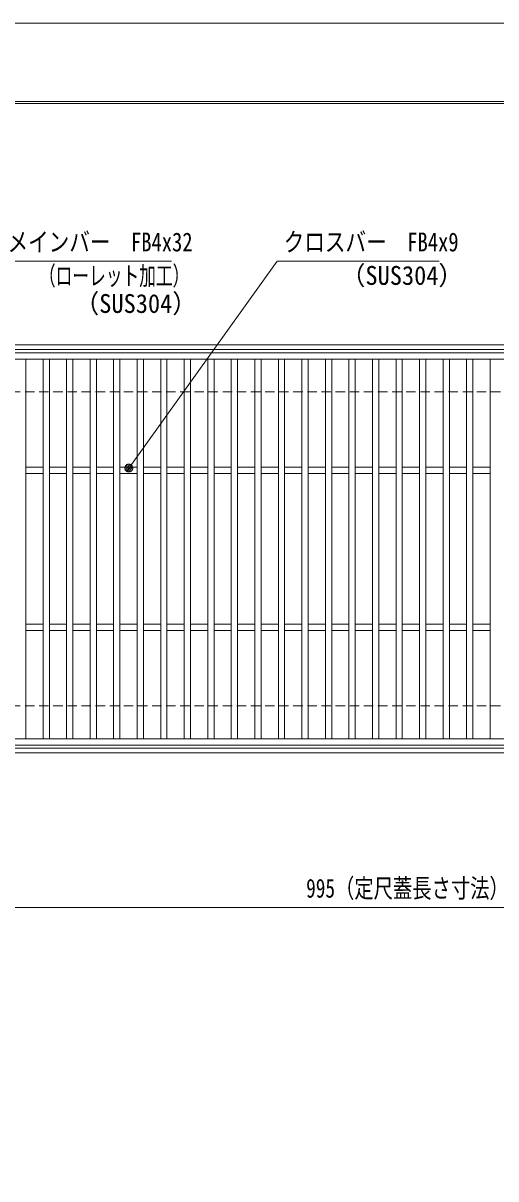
# Model space of a CAD drawing. Units: millimetres, scale not verified. Extents: x -1050 to 1050, y -742 to 742.
# Drawn here: x -533 to -231, y 6 to 742 of the extents above; entities that cross this region are included whole.
import ezdxf
from ezdxf.enums import TextEntityAlignment as Align

# ---------------------------------------------------------------- set-up
doc = ezdxf.new("R2010")
doc.units = ezdxf.units.MM
doc.header["$LTSCALE"] = 5
doc.linetypes.add('DASHED1', pattern=[1.8, 1.2, -0.6])
for name, color, linetype, lineweight in [('0-0_7-図\u3000枠', 4, 'Continuous', 9), ('0-1_寸法注釈', 2, 'Continuous', 9), ('0-2_0', 2, 'Continuous', 9), ('0-3_DEFPOINTS', 134, 'Continuous', 9), ('0-4_蓋', 5, 'Continuous', 9), ('0-9_枠', 7, 'Continuous', 9), ('0-A_溝開口', 4, 'DASHED1', 9)]:
    doc.layers.add(name, color=color, linetype=linetype, lineweight=lineweight)
doc.styles.add('ＭＳ ゴシック', font='')
doc.styles.get('ＭＳ ゴシック').set_extended_font_data('MS Gothic')

# ---------------------------------------------------------------- blocks, each defined once
blk = doc.blocks.new('_Dot')
at = {"layer": '0-2_0'}
for p, q in [((-2.5, 0), (-5, 0)), ((2.445, 0.5), (-2.445, 0.5)), ((1.997, 1.5), (-1.997, 1.5)), ((2.289, -0.995), (-2.289, -0.995)), ((1.499, -1.995), (-1.499, -1.995))]:
    blk.add_line(p, q, dxfattribs=at)
for points in [[(2.5, 0), (2.48, 0.313), (2.421, 0.622), (2.324, 0.92), (2.191, 1.204), (2.023, 1.469), (1.822, 1.711), (1.594, 1.926), (1.34, 2.111), (1.064, 2.262), (0.773, 2.378), (0.468, 2.456), (0.157, 2.495), (-0.157, 2.495), (-0.468, 2.456), (-0.773, 2.378), (-1.064, 2.262), (-1.34, 2.111), (-1.594, 1.926), (-1.822, 1.711), (-2.023, 1.469), (-2.191, 1.204), (-2.324, 0.92), (-2.421, 0.622), (-2.48, 0.313), (-2.5, 0), (0, 0)], [(-2.5, 0), (-2.48, -0.313), (-2.421, -0.622), (-2.324, -0.92), (-2.191, -1.204), (-2.023, -1.469), (-1.822, -1.711), (-1.594, -1.926), (-1.34, -2.111), (-1.064, -2.262), (-0.773, -2.378), (-0.468, -2.456), (-0.157, -2.495), (0.157, -2.495), (0.468, -2.456), (0.773, -2.378), (1.064, -2.262), (1.34, -2.111), (1.594, -1.926), (1.822, -1.711), (2.023, -1.469), (2.191, -1.204), (2.324, -0.92), (2.421, -0.622), (2.48, -0.313), (2.5, 0), (0, 0)]]:
    blk.add_lwpolyline(points, close=True, dxfattribs=at)

msp = doc.modelspace()

# ---------------------------------------------------------------- linework, layer by layer
at = {"layer": '0-0_7-図\u3000枠'}
msp.add_line((-973.75, 691.25), (998.75, 691.25), dxfattribs=at)
msp.add_lwpolyline([(-975, 692.5), (1000, 692.5), (1000, -692.5)], dxfattribs=at)
at = {"layer": '0-1_寸法注釈'}
msp.add_line((-785.45, 178.953), (199.55, 178.953), dxfattribs=at)
for points in [[(-438.147, 590.749), (-547.371, 590.749), (-620.383, 483.117)], [(-267.513, 590.749), (-370.72, 590.749), (-464.681, 459.785)]]:
    msp.add_lwpolyline(points, dxfattribs=at)
at = {"layer": '0-3_DEFPOINTS'}
msp.add_lwpolyline([(-1050, -742.5), (-1050, 742.5), (1050, 742.5), (1050, -742.5)], close=True, dxfattribs=at)
at = {"layer": '0-4_蓋'}
for p, q in [((204.55, 532.475), (-790.45, 532.475)), ((204.55, 528.475), (-790.45, 528.475)), ((-530.95, 528.475), (-530.95, 286.475)), ((-519.95, 528.475), (-519.95, 286.475)), ((-515.95, 528.475), (-515.95, 286.475)), ((-504.95, 528.475), (-504.95, 286.475)), ((-500.95, 528.475), (-500.95, 286.475)), ((-489.95, 528.475), (-489.95, 286.475)), ((-485.95, 528.475), (-485.95, 286.475)), ((-474.95, 528.475), (-474.95, 286.475)), ((-470.95, 528.475), (-470.95, 286.475)), ((-459.95, 528.475), (-459.95, 286.475)), ((-455.95, 528.475), (-455.95, 286.475)), ((-444.95, 528.475), (-444.95, 286.475)), ((-440.95, 528.475), (-440.95, 286.475)), ((-429.95, 528.475), (-429.95, 286.475)), ((-425.95, 528.475), (-425.95, 286.475)), ((-414.95, 528.475), (-414.95, 286.475)), ((-410.95, 528.475), (-410.95, 286.475)), ((-399.95, 528.475), (-399.95, 286.475)), ((-395.95, 528.475), (-395.95, 286.475)), ((-384.95, 528.475), (-384.95, 286.475)), ((-380.95, 528.475), (-380.95, 286.475)), ((-369.95, 528.475), (-369.95, 286.475)), ((-365.95, 528.475), (-365.95, 286.475)), ((-354.95, 528.475), (-354.95, 286.475)), ((-350.95, 528.475), (-350.95, 286.475)), ((-339.95, 528.475), (-339.95, 286.475)), ((-335.95, 528.475), (-335.95, 286.475)), ((-324.95, 528.475), (-324.95, 286.475)), ((-320.95, 528.475), (-320.95, 286.475)), ((-309.95, 528.475), (-309.95, 286.475)), ((-305.95, 528.475), (-305.95, 286.475)), ((-294.95, 528.475), (-294.95, 286.475)), ((-290.95, 528.475), (-290.95, 286.475)), ((-279.95, 528.475), (-279.95, 286.475)), ((-275.95, 528.475), (-275.95, 286.475)), ((-264.95, 528.475), (-264.95, 286.475)), ((-260.95, 528.475), (-260.95, 286.475)), ((-249.95, 528.475), (-249.95, 286.475)), ((-245.95, 528.475), (-245.95, 286.475)), ((-234.95, 528.475), (-234.95, 286.475)), ((-519.95, 459.475), (-530.95, 459.475)), ((-504.95, 459.475), (-515.95, 459.475)), ((-489.95, 459.475), (-500.95, 459.475)), ((-474.95, 459.475), (-485.95, 459.475)), ((-459.95, 459.475), (-470.95, 459.475)), ((-444.95, 459.475), (-455.95, 459.475)), ((-429.95, 459.475), (-440.95, 459.475)), ((-414.95, 459.475), (-425.95, 459.475)), ((-399.95, 459.475), (-410.95, 459.475)), ((-384.95, 459.475), (-395.95, 459.475)), ((-369.95, 459.475), (-380.95, 459.475)), ((-354.95, 459.475), (-365.95, 459.475)), ((-339.95, 459.475), (-350.95, 459.475)), ((-324.95, 459.475), (-335.95, 459.475)), ((-309.95, 459.475), (-320.95, 459.475)), ((-294.95, 459.475), (-305.95, 459.475)), ((-279.95, 459.475), (-290.95, 459.475)), ((-264.95, 459.475), (-275.95, 459.475)), ((-249.95, 459.475), (-260.95, 459.475)), ((-234.95, 459.475), (-245.95, 459.475)), ((-519.95, 455.475), (-530.95, 455.475)), ((-504.95, 455.475), (-515.95, 455.475)), ((-489.95, 455.475), (-500.95, 455.475)), ((-474.95, 455.475), (-485.95, 455.475)), ((-459.95, 455.475), (-470.95, 455.475)), ((-444.95, 455.475), (-455.95, 455.475)), ((-429.95, 455.475), (-440.95, 455.475)), ((-414.95, 455.475), (-425.95, 455.475)), ((-399.95, 455.475), (-410.95, 455.475)), ((-384.95, 455.475), (-395.95, 455.475)), ((-369.95, 455.475), (-380.95, 455.475)), ((-354.95, 455.475), (-365.95, 455.475)), ((-339.95, 455.475), (-350.95, 455.475)), ((-324.95, 455.475), (-335.95, 455.475)), ((-309.95, 455.475), (-320.95, 455.475)), ((-294.95, 455.475), (-305.95, 455.475)), ((-279.95, 455.475), (-290.95, 455.475)), ((-264.95, 455.475), (-275.95, 455.475)), ((-249.95, 455.475), (-260.95, 455.475)), ((-234.95, 455.475), (-245.95, 455.475)), ((-519.95, 359.475), (-530.95, 359.475)), ((-519.95, 355.475), (-530.95, 355.475)), ((-504.95, 359.475), (-515.95, 359.475)), ((-504.95, 355.475), (-515.95, 355.475)), ((-489.95, 359.475), (-500.95, 359.475)), ((-489.95, 355.475), (-500.95, 355.475)), ((-474.95, 359.475), (-485.95, 359.475)), ((-474.95, 355.475), (-485.95, 355.475)), ((-459.95, 359.475), (-470.95, 359.475)), ((-459.95, 355.475), (-470.95, 355.475)), ((-444.95, 359.475), (-455.95, 359.475)), ((-444.95, 355.475), (-455.95, 355.475)), ((-429.95, 359.475), (-440.95, 359.475)), ((-429.95, 355.475), (-440.95, 355.475)), ((-414.95, 359.475), (-425.95, 359.475)), ((-414.95, 355.475), (-425.95, 355.475)), ((-399.95, 359.475), (-410.95, 359.475)), ((-399.95, 355.475), (-410.95, 355.475)), ((-384.95, 359.475), (-395.95, 359.475)), ((-384.95, 355.475), (-395.95, 355.475)), ((-369.95, 359.475), (-380.95, 359.475)), ((-369.95, 355.475), (-380.95, 355.475)), ((-354.95, 359.475), (-365.95, 359.475)), ((-354.95, 355.475), (-365.95, 355.475)), ((-339.95, 359.475), (-350.95, 359.475)), ((-339.95, 355.475), (-350.95, 355.475)), ((-324.95, 359.475), (-335.95, 359.475)), ((-324.95, 355.475), (-335.95, 355.475)), ((-309.95, 359.475), (-320.95, 359.475)), ((-309.95, 355.475), (-320.95, 355.475)), ((-294.95, 359.475), (-305.95, 359.475)), ((-294.95, 355.475), (-305.95, 355.475)), ((-279.95, 359.475), (-290.95, 359.475)), ((-279.95, 355.475), (-290.95, 355.475)), ((-264.95, 359.475), (-275.95, 359.475)), ((-264.95, 355.475), (-275.95, 355.475)), ((-249.95, 359.475), (-260.95, 359.475)), ((-249.95, 355.475), (-260.95, 355.475)), ((-234.95, 359.475), (-245.95, 359.475)), ((-234.95, 355.475), (-245.95, 355.475)), ((-790.45, 286.475), (204.55, 286.475)), ((-790.45, 282.475), (204.55, 282.475))]:
    msp.add_line(p, q, dxfattribs=at)
at = {"layer": '0-9_枠'}
for p, q in [((-795.45, 537.475), (409.55, 537.475)), ((-792.45, 534.475), (407.714, 534.475)), ((-792.45, 280.475), (411.386, 280.475)), ((-795.45, 277.475), (409.55, 277.475))]:
    msp.add_line(p, q, dxfattribs=at)
at = {"layer": '0-A_溝開口'}
for p, q in [((-765.45, 507.475), (204.55, 507.475)), ((-765.45, 307.475), (204.55, 307.475))]:
    msp.add_line(p, q, dxfattribs=at)

# ---------------------------------------------------------------- block references
at = {"layer": '0-1_寸法注釈', "rotation": 234.05474}
msp.add_blockref('_Dot', (-465.268, 458.975), dxfattribs=at)

# ---------------------------------------------------------------- texts
at = {"layer": '0-1_寸法注釈', "color": 7, "style": 'ＭＳ ゴシック'}
for s, height, width, p in [('メインバー\u3000FB4x32', 12.02, 0.8, (-542.594, 593.436)), ('クロスバー\u3000FB4x9', 12.03, 0.8, (-366.554, 593.436)), ('（ローレット加工）', 12.02, 0.65, (-522.589, 571.881)), ('（SUS304）', 12.02, 0.95, (-330.068, 572.108)), ('（SUS304）', 12.02, 0.95, (-499.742, 554.216)), ('995（定尺蓋長さ寸法）', 12.03, 0.75, (-352.249, 181.64))]:
    msp.add_text(s, height=height, dxfattribs=dict(at, width=width)).set_placement(p, align=Align.BOTTOM_LEFT)

doc.saveas('drawing.dxf')
